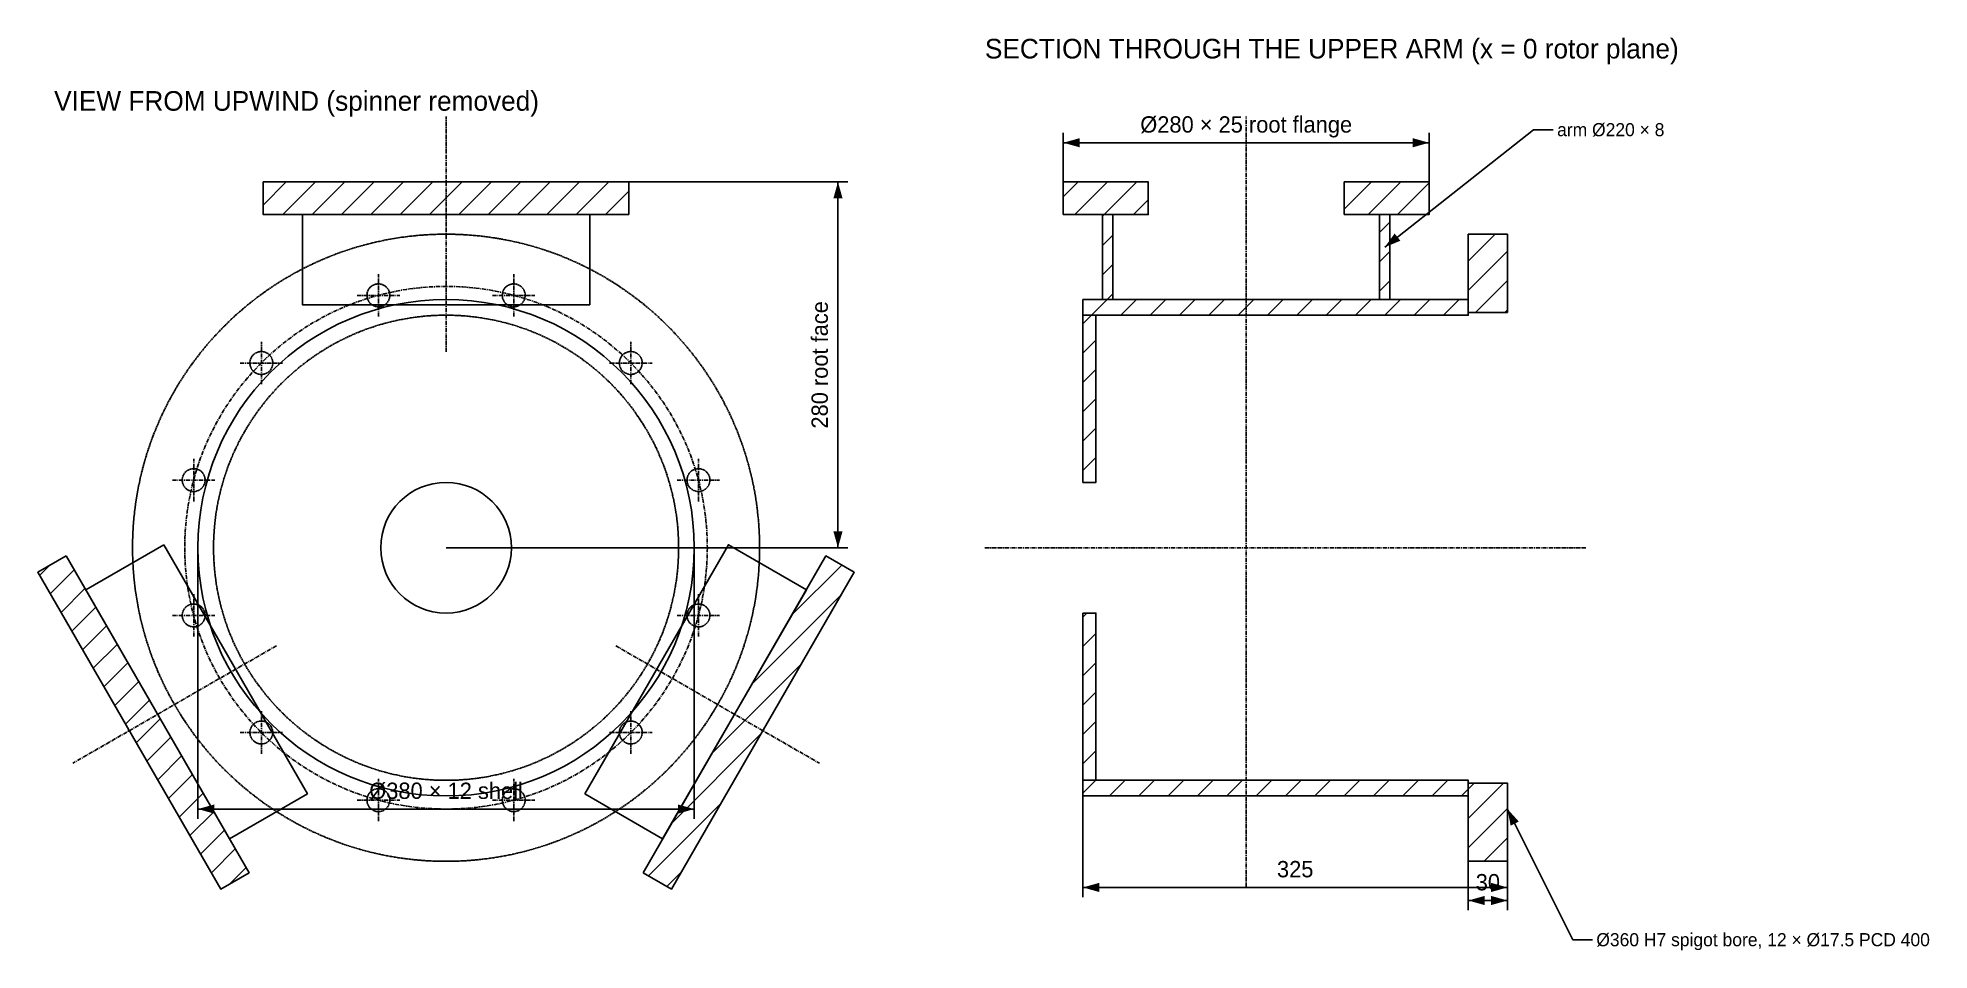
# Model space of a CAD drawing. Header units: millimetres. Extents: x 0 to 1448, y -308 to 390.
import ezdxf
from ezdxf.enums import TextEntityAlignment as Align

# ---------------------------------------------------------------- set-up
doc = ezdxf.new("R2010")
doc.units = ezdxf.units.MM
doc.linetypes.add('CENTER', pattern=[5.08, 3.175, -0.635, 0.635, -0.635])
doc.linetypes.add('DASHED', pattern=[1.524, 1.27, -0.254])
for name, color, linetype in [('CENTER', 1, 'CENTER'), ('DIM', 3, 'Continuous'), ('HATCH', 9, 'Continuous'), ('HIDDEN', 8, 'DASHED'), ('OUTLINE', 7, 'Continuous'), ('TEXT', 3, 'Continuous')]:
    doc.layers.add(name, color=color, linetype=linetype)

msp = doc.modelspace()

# ---------------------------------------------------------------- hatches: boundary and pattern name
at = {"layer": 'DIM'}
for points in [[(785, 310), (797.5, 306.5), (797.5, 313.5)], [(1065, 310), (1052.5, 313.5), (1052.5, 306.5)], [(612.5, 280), (609, 267.5), (616, 267.5)], [(1031, 230), (1043, 235), (1038.6, 240.5)], [(612.5, 0), (616, 12.5), (609, 12.5)], [(122.5, -200), (135, -203.5), (135, -196.5)], [(502.5, -200), (490, -196.5), (490, -203.5)], [(1125, -200), (1127.4, -212.7), (1133.7, -209.6)], [(800, -260), (812.5, -263.5), (812.5, -256.5)], [(1125, -260), (1112.5, -256.5), (1112.5, -263.5)], [(1095, -270), (1107.5, -273.5), (1107.5, -266.5)], [(1125, -270), (1112.5, -266.5), (1112.5, -273.5)]]:
    msp.add_hatch(color=7, dxfattribs=at).paths.add_polyline_path(points)
at = {"layer": 'HATCH'}
h = msp.add_hatch(dxfattribs=at)
h.set_pattern_fill('ANSI31', scale=5)
h.paths.add_polyline_path([(452.5, 255), (452.5, 280), (172.5, 280), (172.5, 255)])
h = msp.add_hatch(dxfattribs=at)
h.set_pattern_fill('ANSI31', scale=5)
h.paths.add_polyline_path([(785, 255), (850, 255), (850, 280), (785, 280)])
h = msp.add_hatch(dxfattribs=at)
h.set_pattern_fill('ANSI31', scale=5)
h.paths.add_polyline_path([(1000, 255), (1065, 255), (1065, 280), (1000, 280)])
h = msp.add_hatch(dxfattribs=at)
h.set_pattern_fill('ANSI31', scale=5)
h.paths.add_polyline_path([(815, 190), (823, 190), (823, 255), (815, 255)])
h = msp.add_hatch(dxfattribs=at)
h.set_pattern_fill('ANSI31', scale=5)
h.paths.add_polyline_path([(1027, 190), (1035, 190), (1035, 255), (1027, 255)])
h = msp.add_hatch(dxfattribs=at)
h.set_pattern_fill('ANSI31', scale=5)
h.paths.add_polyline_path([(1095, 180.1), (1125, 180.1), (1125, 240), (1095, 240)])
h = msp.add_hatch(dxfattribs=at)
h.set_pattern_fill('ANSI31', scale=5)
h.paths.add_polyline_path([(800, 178), (1095, 178), (1095, 190), (800, 190)])
h = msp.add_hatch(dxfattribs=at)
h.set_pattern_fill('ANSI31', scale=5)
h.paths.add_polyline_path([(800, 50), (810, 50), (810, 178), (800, 178)])
h = msp.add_hatch(dxfattribs=at)
h.set_pattern_fill('ANSI31', scale=5)
h.paths.add_polyline_path([(21.7, -6.3), (0, -18.8), (140, -261.2), (161.7, -248.7)])
h = msp.add_hatch(dxfattribs=at)
h.set_pattern_fill('ANSI31', scale=5)
h.paths.add_polyline_path([(463.3, -248.7), (485, -261.2), (625, -18.8), (603.3, -6.3)])
h = msp.add_hatch(dxfattribs=at)
h.set_pattern_fill('ANSI31', scale=5)
h.paths.add_polyline_path([(800, -50), (810, -50), (810, -178), (800, -178)])
h = msp.add_hatch(dxfattribs=at)
h.set_pattern_fill('ANSI31', scale=5)
h.paths.add_polyline_path([(800, -178), (1095, -178), (1095, -190), (800, -190)])
h = msp.add_hatch(dxfattribs=at)
h.set_pattern_fill('ANSI31', scale=5)
h.paths.add_polyline_path([(1095, -180.1), (1125, -180.1), (1125, -240), (1095, -240)])

# ---------------------------------------------------------------- linework, layer by layer
at = {"layer": 'CENTER'}
for p, q in [((312.5, 150), (312.5, 330)), ((925, -260), (925, 330)), ((260.7, 176.9), (260.7, 209.4)), ((364.3, 176.9), (364.3, 209.4)), ((244.5, 193.2), (277, 193.2)), ((348, 193.2), (380.5, 193.2)), ((171.1, 125.2), (171.1, 157.7)), ((453.9, 125.2), (453.9, 157.7)), ((154.8, 141.4), (187.3, 141.4)), ((437.7, 141.4), (470.2, 141.4)), ((119.3, 35.5), (119.3, 68)), ((505.7, 35.5), (505.7, 68)), ((103.1, 51.8), (135.6, 51.8)), ((489.4, 51.8), (521.9, 51.8)), ((725, 0), (1185, 0)), ((119.3, -68), (119.3, -35.5)), ((505.7, -68), (505.7, -35.5)), ((103.1, -51.8), (135.6, -51.8)), ((489.4, -51.8), (521.9, -51.8)), ((182.6, -75), (26.7, -165)), ((442.4, -75), (598.3, -165)), ((171.1, -157.7), (171.1, -125.2)), ((453.9, -157.7), (453.9, -125.2)), ((154.8, -141.4), (187.3, -141.4)), ((437.7, -141.4), (470.2, -141.4)), ((260.7, -209.4), (260.7, -176.9)), ((364.3, -209.4), (364.3, -176.9)), ((244.5, -193.2), (277, -193.2)), ((348, -193.2), (380.5, -193.2))]:
    msp.add_line(p, q, dxfattribs=at)
msp.add_circle((312.5, 0), 200, dxfattribs=at)
at = {"layer": 'DIM'}
for p, q in [((1031, 230), (1145, 320)), ((1145, 320), (1160, 320)), ((785, 280), (785, 317.5)), ((785, 310), (1065, 310)), ((1065, 280), (1065, 317.5)), ((312.5, 280), (620, 280)), ((612.5, 0), (612.5, 280)), ((122.5, 0), (122.5, -207.5)), ((312.5, 0), (620, 0)), ((502.5, 0), (502.5, -207.5)), ((122.5, -200), (502.5, -200)), ((800, -190), (800, -267.5)), ((1125, -190), (1125, -267.5)), ((1125, -200), (1175, -300)), ((1095, -240), (1095, -277.5)), ((1125, -240), (1125, -277.5)), ((800, -260), (1125, -260)), ((1095, -270), (1125, -270)), ((1175, -300), (1190, -300))]:
    msp.add_line(p, q, dxfattribs=at)
at = {"layer": 'HIDDEN'}
for centre, radius in [((312.5, 0), 240), ((260.7, 193.2), 8.75), ((364.3, 193.2), 8.75), ((312.5, 0), 178), ((171.1, 141.4), 8.75), ((453.9, 141.4), 8.75), ((119.3, 51.8), 8.75), ((505.7, 51.8), 8.75), ((119.3, -51.8), 8.75), ((505.7, -51.8), 8.75), ((171.1, -141.4), 8.75), ((453.9, -141.4), 8.75), ((260.7, -193.2), 8.75), ((364.3, -193.2), 8.75)]:
    msp.add_circle(centre, radius, dxfattribs=at)
at = {"layer": 'OUTLINE'}
for points in [[(452.5, 255), (452.5, 280), (172.5, 280), (172.5, 255)], [(785, 255), (850, 255), (850, 280), (785, 280)], [(1000, 255), (1065, 255), (1065, 280), (1000, 280)], [(422.5, 186), (422.5, 255), (202.5, 255), (202.5, 186)], [(815, 190), (823, 190), (823, 255), (815, 255)], [(1027, 190), (1035, 190), (1035, 255), (1027, 255)], [(1095, 180.1), (1125, 180.1), (1125, 240), (1095, 240)], [(800, 178), (1095, 178), (1095, 190), (800, 190)], [(800, 50), (810, 50), (810, 178), (800, 178)], [(96.4, 2.3), (36.7, -32.2), (146.7, -222.8), (206.4, -188.3)], [(418.6, -188.3), (478.3, -222.8), (588.3, -32.2), (528.6, 2.3)], [(21.7, -6.3), (0, -18.8), (140, -261.2), (161.7, -248.7)], [(463.3, -248.7), (485, -261.2), (625, -18.8), (603.3, -6.3)], [(800, -50), (810, -50), (810, -178), (800, -178)], [(800, -178), (1095, -178), (1095, -190), (800, -190)], [(1095, -180.1), (1125, -180.1), (1125, -240), (1095, -240)]]:
    msp.add_lwpolyline(points, close=True, dxfattribs=at)
for radius in [190, 50]:
    msp.add_circle((312.5, 0), radius, dxfattribs=at)

# ---------------------------------------------------------------- texts
at = {"layer": 'DIM'}
for s, p in [('Ø280 × 25 root flange', (925, 314)), ('Ø380 × 12 shell', (312.5, -196)), ('325', (962.5, -256)), ('30', (1110, -266))]:
    msp.add_text(s, height=12.5, dxfattribs=at).set_placement(p, align=Align.BOTTOM_CENTER)
for s, p in [('arm Ø220 × 8', (1163, 320)), ('Ø360 H7 spigot bore, 12 × Ø17.5 PCD 400', (1193, -300))]:
    msp.add_text(s, height=10, dxfattribs=at).set_placement(p, align=Align.MIDDLE_LEFT)
msp.add_text('280 root face', height=12.5, rotation=90, dxfattribs=at).set_placement((608.5, 140), align=Align.BOTTOM_CENTER)
at = {"layer": 'TEXT'}
for s, p in [('SECTION THROUGH THE UPPER ARM (x = 0 rotor plane)', (725, 370)), ('VIEW FROM UPWIND (spinner removed)', (12.5, 330))]:
    msp.add_text(s, height=15, dxfattribs=at).set_placement(p, align=Align.BOTTOM_LEFT)

doc.saveas('drawing.dxf')
